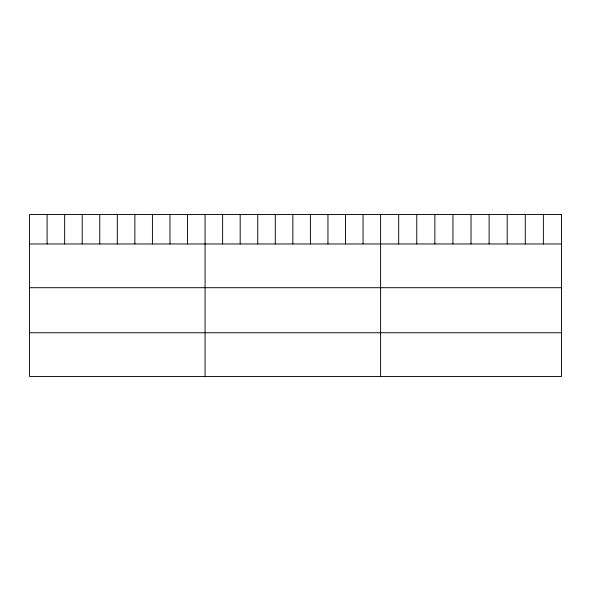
<?xml version="1.0" encoding="UTF-8"?>
<svg xmlns="http://www.w3.org/2000/svg" width="591" height="591" viewBox="0 0 591 591"><rect width="100%" height="100%" fill="white"/><g stroke="black" fill="none" stroke-linecap="round" stroke-linejoin="round"><path stroke-width="0.89" d="M29.55 243.972L561.45 243.972M29.55 287.699L561.45 287.699M29.55 332.748L561.45 332.748M543.365 214.526L543.365 243.972M525.281 214.526L525.281 243.972M507.196 214.526L507.196 243.972M489.112 214.526L489.112 243.972M471.027 214.526L471.027 243.972M452.942 214.526L452.942 243.972M434.858 214.526L434.858 243.972M416.773 214.526L416.773 243.972M398.689 214.526L398.689 243.972M380.604 214.526L380.604 376.474M363.051 214.526L363.051 243.972M345.499 214.526L345.499 243.972M327.946 214.526L327.946 243.972M310.393 214.526L310.393 243.972M292.84 214.526L292.84 243.972M275.288 214.526L275.288 243.972M257.735 214.526L257.735 243.972M240.182 214.526L240.182 243.972M222.63 214.526L222.63 243.972M205.077 214.526L205.077 376.474M187.524 214.526L187.524 243.972M169.972 214.526L169.972 243.972M152.419 214.526L152.419 243.972M134.866 214.526L134.866 243.972M117.314 214.526L117.314 243.972M99.761 214.526L99.761 243.972M82.208 214.526L82.208 243.972M64.655 214.526L64.655 243.972M47.103 214.526L47.103 243.972M561.45 214.526L29.55 214.526L29.55 376.474L561.45 376.474L561.45 214.526"/></g></svg>
